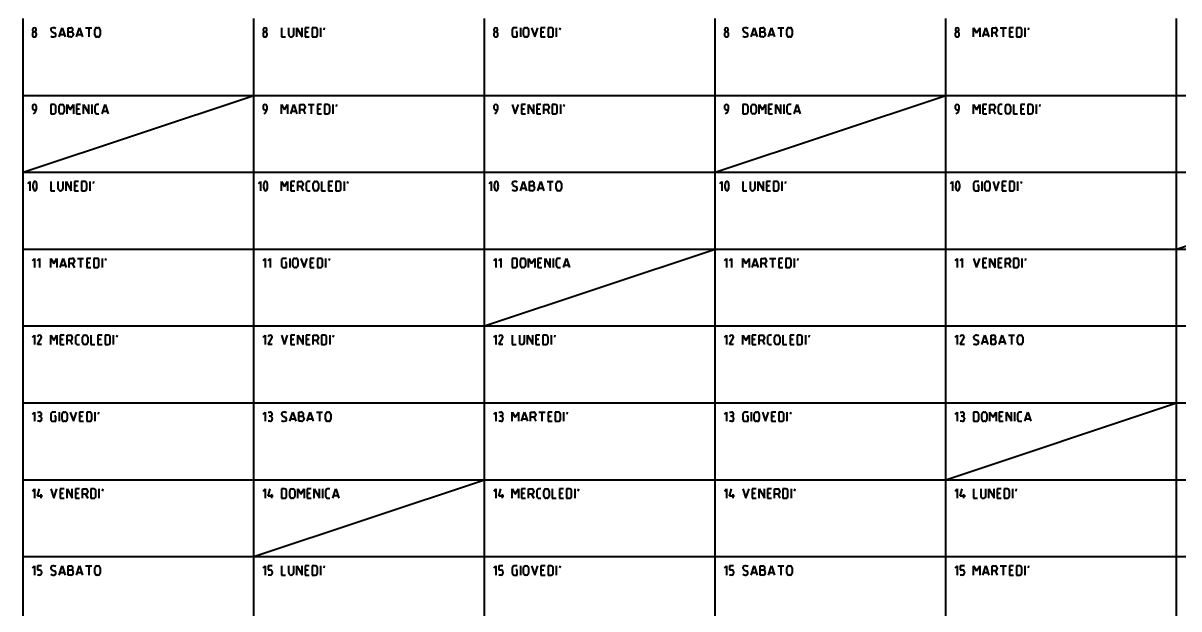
# Model space of a CAD drawing. Header units: millimetres. Extents: x 0 to 750, y -760 to 40.
# Drawn here: x 0 to 375.7, y -352 to -161.5 of the extents above; entities that cross this region are included whole.
import ezdxf

# ---------------------------------------------------------------- set-up
doc = ezdxf.new("R2010")
doc.units = ezdxf.units.MM
doc.layers.get('0').update_dxf_attribs({"lineweight": 40, "true_color": 0xffffff})

msp = doc.modelspace()

# ---------------------------------------------------------------- linework, layer by layer
for p, q in [((0, -185), (0, -160)), ((75, -185), (75, -160)), ((150, -185), (150, -160)), ((225, -185), (225, -160)), ((300, -185), (300, -160)), ((375, -185), (375, -160)), ((3, -165), (3, -165.33)), ((3.08, -163.58), (3.08, -163.75)), ((4.25, -163.75), (4.25, -163.58)), ((4.33, -165.33), (4.33, -165)), ((9.36, -164.26), (10.3, -164.74)), ((11.67, -166), (12.67, -163)), ((11.94, -165.17), (13.39, -165.17)), ((12.67, -163), (13.67, -166)), ((14.67, -166), (14.67, -163)), ((14.67, -163), (15.5, -163)), ((14.67, -164.33), (15.53, -164.33)), ((16.33, -165.13), (16.33, -165.2)), ((17.33, -166), (18.33, -163)), ((17.61, -165.17), (19.06, -165.17)), ((18.33, -163), (19.33, -166)), ((20.33, -163), (22.33, -163)), ((21.33, -163), (21.33, -166)), ((23.33, -165.33), (23.33, -163.67)), ((24, -163), (24.33, -163)), ((25, -163.67), (25, -165.33)), ((78, -165), (78, -165.33)), ((78.08, -163.58), (78.08, -163.75)), ((79.25, -163.75), (79.25, -163.58)), ((79.33, -165.33), (79.33, -165)), ((84, -163), (84, -166)), ((86.33, -163), (86.33, -165.17)), ((88, -165.17), (88, -163)), ((89, -166), (89, -163)), ((89, -163), (90.67, -166)), ((90.67, -166), (90.67, -163)), ((93, -163), (91.67, -163)), ((91.67, -163), (91.67, -166)), ((91.67, -164.33), (92.67, -164.33)), ((95, -163), (94, -163)), ((94, -163), (94, -166)), ((95.67, -165.33), (95.67, -163.67)), ((96.67, -163), (96.67, -166)), ((97.83, -163.67), (98, -163)), ((153, -165), (153, -165.33)), ((153.08, -163.58), (153.08, -163.75)), ((154.25, -163.75), (154.25, -163.58)), ((154.33, -165.33), (154.33, -165)), ((159, -163.67), (159, -165.33)), ((160.67, -163), (159.67, -163)), ((160.67, -164.33), (160.17, -164.33)), ((160.67, -166), (160.67, -164.33)), ((161.67, -163), (161.67, -166)), ((162.67, -165.33), (162.67, -163.67)), ((163.33, -163), (163.67, -163)), ((164.33, -163.67), (164.33, -165.33)), ((165.33, -163), (166.33, -166)), ((166.33, -166), (167.33, -163)), ((169.67, -163), (168.33, -163)), ((168.33, -163), (168.33, -166)), ((168.33, -164.33), (169.33, -164.33)), ((171.67, -163), (170.67, -163)), ((170.67, -163), (170.67, -166)), ((172.33, -165.33), (172.33, -163.67)), ((173.33, -163), (173.33, -166)), ((174.5, -163.67), (174.67, -163)), ((228, -165), (228, -165.33)), ((228.08, -163.58), (228.08, -163.75)), ((229.25, -163.75), (229.25, -163.58)), ((229.33, -165.33), (229.33, -165)), ((234.36, -164.26), (235.3, -164.74)), ((236.67, -166), (237.67, -163)), ((236.94, -165.17), (238.39, -165.17)), ((237.67, -163), (238.67, -166)), ((239.67, -166), (239.67, -163)), ((239.67, -163), (240.5, -163)), ((239.67, -164.33), (240.53, -164.33)), ((241.33, -165.13), (241.33, -165.2)), ((242.33, -166), (243.33, -163)), ((242.61, -165.17), (244.06, -165.17)), ((243.33, -163), (244.33, -166)), ((245.33, -163), (247.33, -163)), ((246.33, -163), (246.33, -166)), ((248.33, -165.33), (248.33, -163.67)), ((249, -163), (249.33, -163)), ((250, -163.67), (250, -165.33)), ((303, -165), (303, -165.33)), ((303.08, -163.58), (303.08, -163.75)), ((304.25, -163.75), (304.25, -163.58)), ((304.33, -165.33), (304.33, -165)), ((309, -166), (309, -163)), ((309, -163), (310, -164.67)), ((310, -164.67), (311, -163)), ((311, -163), (311, -166)), ((312, -166), (313, -163)), ((312.28, -165.17), (313.72, -165.17)), ((313, -163), (314, -166)), ((315, -166), (315, -163)), ((315, -163), (316, -163)), ((316, -164.67), (315, -164.67)), ((316, -164.67), (316.67, -166)), ((316.67, -163.67), (316.67, -164)), ((317.67, -163), (319.67, -163)), ((318.67, -163), (318.67, -166)), ((322, -163), (320.67, -163)), ((320.67, -163), (320.67, -166)), ((320.67, -164.33), (321.67, -164.33)), ((324, -163), (323, -163)), ((323, -163), (323, -166)), ((324.67, -165.33), (324.67, -163.67)), ((325.67, -163), (325.67, -166)), ((326.83, -163.67), (327, -163)), ((15.53, -166), (14.67, -166)), ((24.33, -166), (24, -166)), ((84, -166), (85.33, -166)), ((91.67, -166), (93, -166)), ((94, -166), (95, -166)), ((159.67, -166), (160.67, -166)), ((163.67, -166), (163.33, -166)), ((168.33, -166), (169.67, -166)), ((170.67, -166), (171.67, -166)), ((240.53, -166), (239.67, -166)), ((249.33, -166), (249, -166)), ((320.67, -166), (322, -166)), ((323, -166), (324, -166)), ((0, -185), (75, -185)), ((0, -210), (0, -185)), ((0, -210), (75, -185)), ((75, -185), (150, -185)), ((75, -210), (75, -185)), ((150, -185), (225, -185)), ((150, -210), (150, -185)), ((225, -185), (300, -185)), ((225, -210), (225, -185)), ((225, -210), (300, -185)), ((300, -185), (375, -185)), ((300, -210), (300, -185)), ((375, -185), (450, -185)), ((375, -210), (375, -185)), ((3, -188.67), (3, -189)), ((3.67, -189.67), (4.29, -189.67)), ((4.33, -189.27), (4.33, -188.67)), ((10, -188), (9, -188)), ((9, -188), (9, -191)), ((9, -191), (10, -191)), ((10.67, -190.33), (10.67, -188.67)), ((11.67, -190.33), (11.67, -188.67)), ((12.33, -188), (12.67, -188)), ((12.67, -191), (12.33, -191)), ((13.33, -188.67), (13.33, -190.33)), ((14.33, -191), (14.33, -188)), ((14.33, -188), (15.33, -189.67)), ((15.33, -189.67), (16.33, -188)), ((16.33, -188), (16.33, -191)), ((18.67, -188), (17.33, -188)), ((17.33, -188), (17.33, -191)), ((17.33, -189.33), (18.33, -189.33)), ((17.33, -191), (18.67, -191)), ((19.67, -191), (19.67, -188)), ((19.67, -188), (21.33, -191)), ((21.33, -191), (21.33, -188)), ((22.33, -188), (22.33, -191)), ((23.33, -188.67), (23.33, -190.33)), ((24.67, -188), (24, -188)), ((24, -191), (24.67, -191)), ((25.67, -191), (26.67, -188)), ((25.94, -190.17), (27.39, -190.17)), ((26.67, -188), (27.67, -191)), ((78, -188.67), (78, -189)), ((78.67, -189.67), (79.29, -189.67)), ((79.33, -189.27), (79.33, -188.67)), ((84, -191), (84, -188)), ((84, -188), (85, -189.67)), ((85, -189.67), (86, -188)), ((86, -188), (86, -191)), ((87, -191), (88, -188)), ((87.28, -190.17), (88.72, -190.17)), ((88, -188), (89, -191)), ((90, -191), (90, -188)), ((90, -188), (91, -188)), ((91, -189.67), (90, -189.67)), ((91, -189.67), (91.67, -191)), ((91.67, -188.67), (91.67, -189)), ((92.67, -188), (94.67, -188)), ((93.67, -188), (93.67, -191)), ((97, -188), (95.67, -188)), ((95.67, -188), (95.67, -191)), ((95.67, -189.33), (96.67, -189.33)), ((95.67, -191), (97, -191)), ((99, -188), (98, -188)), ((98, -188), (98, -191)), ((98, -191), (99, -191)), ((99.67, -190.33), (99.67, -188.67)), ((100.67, -188), (100.67, -191)), ((101.83, -188.67), (102, -188)), ((153, -188.67), (153, -189)), ((153.67, -189.67), (154.29, -189.67)), ((154.33, -189.27), (154.33, -188.67)), ((159, -188), (160, -191)), ((160, -191), (161, -188)), ((163.33, -188), (162, -188)), ((162, -188), (162, -191)), ((162, -189.33), (163, -189.33)), ((162, -191), (163.33, -191)), ((164.33, -191), (164.33, -188)), ((164.33, -188), (166, -191)), ((166, -191), (166, -188)), ((168.33, -188), (167, -188)), ((167, -188), (167, -191)), ((167, -189.33), (168, -189.33)), ((167, -191), (168.33, -191)), ((169.33, -191), (169.33, -188)), ((169.33, -188), (170.33, -188)), ((170.33, -189.67), (169.33, -189.67)), ((170.33, -189.67), (171, -191)), ((171, -188.67), (171, -189)), ((173, -188), (172, -188)), ((172, -188), (172, -191)), ((172, -191), (173, -191)), ((173.67, -190.33), (173.67, -188.67)), ((174.67, -188), (174.67, -191)), ((175.83, -188.67), (176, -188)), ((228, -188.67), (228, -189)), ((228.67, -189.67), (229.29, -189.67)), ((229.33, -189.27), (229.33, -188.67)), ((235, -188), (234, -188)), ((234, -188), (234, -191)), ((234, -191), (235, -191)), ((235.67, -190.33), (235.67, -188.67)), ((236.67, -190.33), (236.67, -188.67)), ((237.33, -188), (237.67, -188)), ((237.67, -191), (237.33, -191)), ((238.33, -188.67), (238.33, -190.33)), ((239.33, -191), (239.33, -188)), ((239.33, -188), (240.33, -189.67)), ((240.33, -189.67), (241.33, -188)), ((241.33, -188), (241.33, -191)), ((243.67, -188), (242.33, -188)), ((242.33, -188), (242.33, -191)), ((242.33, -189.33), (243.33, -189.33)), ((242.33, -191), (243.67, -191)), ((244.67, -191), (244.67, -188)), ((244.67, -188), (246.33, -191)), ((246.33, -191), (246.33, -188)), ((247.33, -188), (247.33, -191)), ((248.33, -188.67), (248.33, -190.33)), ((249.67, -188), (249, -188)), ((249, -191), (249.67, -191)), ((250.67, -191), (251.67, -188)), ((250.94, -190.17), (252.39, -190.17)), ((251.67, -188), (252.67, -191)), ((303, -188.67), (303, -189)), ((303.67, -189.67), (304.29, -189.67)), ((304.33, -189.27), (304.33, -188.67)), ((309, -191), (309, -188)), ((309, -188), (310, -189.67)), ((310, -189.67), (311, -188)), ((311, -188), (311, -191)), ((313.33, -188), (312, -188)), ((312, -188), (312, -191)), ((312, -189.33), (313, -189.33)), ((312, -191), (313.33, -191)), ((314.33, -191), (314.33, -188)), ((314.33, -188), (315.33, -188)), ((315.33, -189.67), (314.33, -189.67)), ((315.33, -189.67), (316, -191)), ((316, -188.67), (316, -189)), ((317, -188.67), (317, -190.33)), ((318.33, -188), (317.67, -188)), ((317.67, -191), (318.33, -191)), ((319.33, -190.33), (319.33, -188.67)), ((320, -188), (320.33, -188)), ((320.33, -191), (320, -191)), ((321, -188.67), (321, -190.33)), ((322, -188), (322, -191)), ((322, -191), (323.33, -191)), ((325.67, -188), (324.33, -188)), ((324.33, -188), (324.33, -191)), ((324.33, -189.33), (325.33, -189.33)), ((324.33, -191), (325.67, -191)), ((327.67, -188), (326.67, -188)), ((326.67, -188), (326.67, -191)), ((326.67, -191), (327.67, -191)), ((328.33, -190.33), (328.33, -188.67)), ((329.33, -188), (329.33, -191)), ((330.5, -188.67), (330.67, -188)), ((0, -210), (75, -210)), ((0, -235), (0, -210)), ((75, -210), (150, -210)), ((75, -235), (75, -210)), ((150, -210), (225, -210)), ((150, -235), (150, -210)), ((225, -210), (300, -210)), ((225, -235), (225, -210)), ((300, -210), (375, -210)), ((300, -235), (300, -210)), ((375, -210), (450, -210)), ((375, -235), (375, -210)), ((375, -235), (450, -210)), ((1.5, -213.67), (2.17, -213)), ((2.17, -213), (2.17, -216)), ((9, -213), (9, -216)), ((11.33, -213), (11.33, -215.17)), ((13, -215.17), (13, -213)), ((14, -216), (14, -213)), ((14, -213), (15.67, -216)), ((15.67, -216), (15.67, -213)), ((18, -213), (16.67, -213)), ((16.67, -213), (16.67, -216)), ((20, -213), (19, -213)), ((19, -213), (19, -216)), ((20.67, -215.33), (20.67, -213.67)), ((21.67, -213), (21.67, -216)), ((22.83, -213.67), (23, -213)), ((76.5, -213.67), (77.17, -213)), ((77.17, -213), (77.17, -216)), ((84, -216), (84, -213)), ((84, -213), (85, -214.67)), ((85, -214.67), (86, -213)), ((86, -213), (86, -216)), ((88.33, -213), (87, -213)), ((87, -213), (87, -216)), ((89.33, -216), (89.33, -213)), ((89.33, -213), (90.33, -213)), ((91, -213.67), (91, -214)), ((92, -213.67), (92, -215.33)), ((93.33, -213), (92.67, -213)), ((94.33, -215.33), (94.33, -213.67)), ((95, -213), (95.33, -213)), ((96, -213.67), (96, -215.33)), ((97, -213), (97, -216)), ((100.67, -213), (99.33, -213)), ((99.33, -213), (99.33, -216)), ((102.67, -213), (101.67, -213)), ((101.67, -213), (101.67, -216)), ((103.33, -215.33), (103.33, -213.67)), ((104.33, -213), (104.33, -216)), ((105.5, -213.67), (105.67, -213)), ((151.5, -213.67), (152.17, -213)), ((152.17, -213), (152.17, -216)), ((161.67, -216), (162.67, -213)), ((162.67, -213), (163.67, -216)), ((164.67, -216), (164.67, -213)), ((164.67, -213), (165.5, -213)), ((167.33, -216), (168.33, -213)), ((168.33, -213), (169.33, -216)), ((170.33, -213), (172.33, -213)), ((171.33, -213), (171.33, -216)), ((173.33, -215.33), (173.33, -213.67)), ((174, -213), (174.33, -213)), ((175, -213.67), (175, -215.33)), ((226.5, -213.67), (227.17, -213)), ((227.17, -213), (227.17, -216)), ((234, -213), (234, -216)), ((236.33, -213), (236.33, -215.17)), ((238, -215.17), (238, -213)), ((239, -216), (239, -213)), ((239, -213), (240.67, -216)), ((240.67, -216), (240.67, -213)), ((243, -213), (241.67, -213)), ((241.67, -213), (241.67, -216)), ((245, -213), (244, -213)), ((244, -213), (244, -216)), ((245.67, -215.33), (245.67, -213.67)), ((246.67, -213), (246.67, -216)), ((247.83, -213.67), (248, -213)), ((301.5, -213.67), (302.17, -213)), ((302.17, -213), (302.17, -216)), ((309, -213.67), (309, -215.33)), ((310.67, -213), (309.67, -213)), ((311.67, -213), (311.67, -216)), ((312.67, -215.33), (312.67, -213.67)), ((313.33, -213), (313.67, -213)), ((314.33, -213.67), (314.33, -215.33)), ((315.33, -213), (316.33, -216)), ((316.33, -216), (317.33, -213)), ((319.67, -213), (318.33, -213)), ((318.33, -213), (318.33, -216)), ((321.67, -213), (320.67, -213)), ((320.67, -213), (320.67, -216)), ((322.33, -215.33), (322.33, -213.67)), ((323.33, -213), (323.33, -216)), ((324.5, -213.67), (324.67, -213)), ((9, -216), (10.33, -216)), ((16.67, -214.33), (17.67, -214.33)), ((16.67, -216), (18, -216)), ((19, -216), (20, -216)), ((87, -214.33), (88, -214.33)), ((87, -216), (88.33, -216)), ((90.33, -214.67), (89.33, -214.67)), ((90.33, -214.67), (91, -216)), ((92.67, -216), (93.33, -216)), ((95.33, -216), (95, -216)), ((97, -216), (98.33, -216)), ((99.33, -214.33), (100.33, -214.33)), ((99.33, -216), (100.67, -216)), ((101.67, -216), (102.67, -216)), ((159.36, -214.26), (160.3, -214.74)), ((161.94, -215.17), (163.39, -215.17)), ((164.67, -214.33), (165.53, -214.33)), ((165.53, -216), (164.67, -216)), ((166.33, -215.13), (166.33, -215.2)), ((167.61, -215.17), (169.06, -215.17)), ((174.33, -216), (174, -216)), ((234, -216), (235.33, -216)), ((241.67, -214.33), (242.67, -214.33)), ((241.67, -216), (243, -216)), ((244, -216), (245, -216)), ((309.67, -216), (310.67, -216)), ((310.67, -214.33), (310.17, -214.33)), ((310.67, -216), (310.67, -214.33)), ((313.67, -216), (313.33, -216)), ((318.33, -214.33), (319.33, -214.33)), ((318.33, -216), (319.67, -216)), ((320.67, -216), (321.67, -216)), ((0, -235), (75, -235)), ((0, -260), (0, -235)), ((75, -235), (150, -235)), ((75, -260), (75, -235)), ((150, -235), (225, -235)), ((150, -260), (150, -235)), ((150, -260), (225, -235)), ((225, -235), (300, -235)), ((225, -260), (225, -235)), ((300, -235), (375, -235)), ((300, -260), (300, -235)), ((375, -235), (450, -235)), ((375, -260), (375, -235)), ((3, -238.67), (3.67, -238)), ((3.67, -238), (3.67, -241)), ((4.67, -238.67), (5.33, -238)), ((5.33, -238), (5.33, -241)), ((9, -241), (9, -238)), ((9, -238), (10, -239.67)), ((10, -239.67), (11, -238)), ((11, -238), (11, -241)), ((12, -241), (13, -238)), ((12.28, -240.17), (13.72, -240.17)), ((13, -238), (14, -241)), ((15, -241), (15, -238)), ((15, -238), (16, -238)), ((16, -239.67), (15, -239.67)), ((16, -239.67), (16.67, -241)), ((16.67, -238.67), (16.67, -239)), ((17.67, -238), (19.67, -238)), ((18.67, -238), (18.67, -241)), ((22, -238), (20.67, -238)), ((20.67, -238), (20.67, -241)), ((20.67, -239.33), (21.67, -239.33)), ((24, -238), (23, -238)), ((23, -238), (23, -241)), ((24.67, -240.33), (24.67, -238.67)), ((25.67, -238), (25.67, -241)), ((26.83, -238.67), (27, -238)), ((78, -238.67), (78.67, -238)), ((78.67, -238), (78.67, -241)), ((79.67, -238.67), (80.33, -238)), ((80.33, -238), (80.33, -241)), ((84, -238.67), (84, -240.33)), ((85.67, -238), (84.67, -238)), ((85.67, -239.33), (85.17, -239.33)), ((85.67, -241), (85.67, -239.33)), ((86.67, -238), (86.67, -241)), ((87.67, -240.33), (87.67, -238.67)), ((88.33, -238), (88.67, -238)), ((89.33, -238.67), (89.33, -240.33)), ((90.33, -238), (91.33, -241)), ((91.33, -241), (92.33, -238)), ((94.67, -238), (93.33, -238)), ((93.33, -238), (93.33, -241)), ((93.33, -239.33), (94.33, -239.33)), ((96.67, -238), (95.67, -238)), ((95.67, -238), (95.67, -241)), ((97.33, -240.33), (97.33, -238.67)), ((98.33, -238), (98.33, -241)), ((99.5, -238.67), (99.67, -238)), ((153, -238.67), (153.67, -238)), ((153.67, -238), (153.67, -241)), ((154.67, -238.67), (155.33, -238)), ((155.33, -238), (155.33, -241)), ((160, -238), (159, -238)), ((159, -238), (159, -241)), ((160.67, -240.33), (160.67, -238.67)), ((161.67, -240.33), (161.67, -238.67)), ((162.33, -238), (162.67, -238)), ((163.33, -238.67), (163.33, -240.33)), ((164.33, -241), (164.33, -238)), ((164.33, -238), (165.33, -239.67)), ((165.33, -239.67), (166.33, -238)), ((166.33, -238), (166.33, -241)), ((168.67, -238), (167.33, -238)), ((167.33, -238), (167.33, -241)), ((167.33, -239.33), (168.33, -239.33)), ((169.67, -241), (169.67, -238)), ((169.67, -238), (171.33, -241)), ((171.33, -241), (171.33, -238)), ((172.33, -238), (172.33, -241)), ((173.33, -238.67), (173.33, -240.33)), ((174.67, -238), (174, -238)), ((175.67, -241), (176.67, -238)), ((175.94, -240.17), (177.39, -240.17)), ((176.67, -238), (177.67, -241)), ((228, -238.67), (228.67, -238)), ((228.67, -238), (228.67, -241)), ((229.67, -238.67), (230.33, -238)), ((230.33, -238), (230.33, -241)), ((234, -241), (234, -238)), ((234, -238), (235, -239.67)), ((235, -239.67), (236, -238)), ((236, -238), (236, -241)), ((237, -241), (238, -238)), ((237.28, -240.17), (238.72, -240.17)), ((238, -238), (239, -241)), ((240, -241), (240, -238)), ((240, -238), (241, -238)), ((241, -239.67), (240, -239.67)), ((241, -239.67), (241.67, -241)), ((241.67, -238.67), (241.67, -239)), ((242.67, -238), (244.67, -238)), ((243.67, -238), (243.67, -241)), ((247, -238), (245.67, -238)), ((245.67, -238), (245.67, -241)), ((245.67, -239.33), (246.67, -239.33)), ((249, -238), (248, -238)), ((248, -238), (248, -241)), ((249.67, -240.33), (249.67, -238.67)), ((250.67, -238), (250.67, -241)), ((251.83, -238.67), (252, -238)), ((303, -238.67), (303.67, -238)), ((303.67, -238), (303.67, -241)), ((304.67, -238.67), (305.33, -238)), ((305.33, -238), (305.33, -241)), ((309, -238), (310, -241)), ((310, -241), (311, -238)), ((313.33, -238), (312, -238)), ((312, -238), (312, -241)), ((312, -239.33), (313, -239.33)), ((314.33, -241), (314.33, -238)), ((314.33, -238), (316, -241)), ((316, -241), (316, -238)), ((318.33, -238), (317, -238)), ((317, -238), (317, -241)), ((317, -239.33), (318, -239.33)), ((319.33, -241), (319.33, -238)), ((319.33, -238), (320.33, -238)), ((320.33, -239.67), (319.33, -239.67)), ((320.33, -239.67), (321, -241)), ((321, -238.67), (321, -239)), ((323, -238), (322, -238)), ((322, -238), (322, -241)), ((323.67, -240.33), (323.67, -238.67)), ((324.67, -238), (324.67, -241)), ((325.83, -238.67), (326, -238)), ((20.67, -241), (22, -241)), ((23, -241), (24, -241)), ((84.67, -241), (85.67, -241)), ((88.67, -241), (88.33, -241)), ((93.33, -241), (94.67, -241)), ((95.67, -241), (96.67, -241)), ((159, -241), (160, -241)), ((162.67, -241), (162.33, -241)), ((167.33, -241), (168.67, -241)), ((174, -241), (174.67, -241)), ((245.67, -241), (247, -241)), ((248, -241), (249, -241)), ((312, -241), (313.33, -241)), ((317, -241), (318.33, -241)), ((322, -241), (323, -241)), ((0, -260), (75, -260)), ((0, -285), (0, -260)), ((3, -263.67), (3.67, -263)), ((3.67, -263), (3.67, -266)), ((9, -266), (9, -263)), ((9, -263), (10, -264.67)), ((10, -264.67), (11, -263)), ((11, -263), (11, -266)), ((13.33, -263), (12, -263)), ((12, -263), (12, -266)), ((14.33, -266), (14.33, -263)), ((14.33, -263), (15.33, -263)), ((18.33, -263), (17.67, -263)), ((20, -263), (20.33, -263)), ((22, -263), (22, -266)), ((25.67, -263), (24.33, -263)), ((24.33, -263), (24.33, -266)), ((27.67, -263), (26.67, -263)), ((26.67, -263), (26.67, -266)), ((29.33, -263), (29.33, -266)), ((30.5, -263.67), (30.67, -263)), ((75, -260), (150, -260)), ((75, -285), (75, -260)), ((78, -263.67), (78.67, -263)), ((78.67, -263), (78.67, -266)), ((84, -263), (85, -266)), ((85, -266), (86, -263)), ((88.33, -263), (87, -263)), ((87, -263), (87, -266)), ((89.33, -266), (89.33, -263)), ((89.33, -263), (91, -266)), ((91, -266), (91, -263)), ((93.33, -263), (92, -263)), ((92, -263), (92, -266)), ((94.33, -266), (94.33, -263)), ((94.33, -263), (95.33, -263)), ((98, -263), (97, -263)), ((97, -263), (97, -266)), ((99.67, -263), (99.67, -266)), ((100.83, -263.67), (101, -263)), ((150, -260), (225, -260)), ((150, -285), (150, -260)), ((153, -263.67), (153.67, -263)), ((153.67, -263), (153.67, -266)), ((159, -263), (159, -266)), ((161.33, -263), (161.33, -265.17)), ((163, -265.17), (163, -263)), ((164, -266), (164, -263)), ((164, -263), (165.67, -266)), ((165.67, -266), (165.67, -263)), ((168, -263), (166.67, -263)), ((166.67, -263), (166.67, -266)), ((170, -263), (169, -263)), ((169, -263), (169, -266)), ((171.67, -263), (171.67, -266)), ((172.83, -263.67), (173, -263)), ((225, -260), (300, -260)), ((225, -285), (225, -260)), ((228, -263.67), (228.67, -263)), ((228.67, -263), (228.67, -266)), ((234, -266), (234, -263)), ((234, -263), (235, -264.67)), ((235, -264.67), (236, -263)), ((236, -263), (236, -266)), ((238.33, -263), (237, -263)), ((237, -263), (237, -266)), ((239.33, -266), (239.33, -263)), ((239.33, -263), (240.33, -263)), ((243.33, -263), (242.67, -263)), ((245, -263), (245.33, -263)), ((247, -263), (247, -266)), ((250.67, -263), (249.33, -263)), ((249.33, -263), (249.33, -266)), ((252.67, -263), (251.67, -263)), ((251.67, -263), (251.67, -266)), ((254.33, -263), (254.33, -266)), ((255.5, -263.67), (255.67, -263)), ((300, -260), (375, -260)), ((300, -285), (300, -260)), ((303, -263.67), (303.67, -263)), ((303.67, -263), (303.67, -266)), ((311.67, -266), (312.67, -263)), ((312.67, -263), (313.67, -266)), ((314.67, -266), (314.67, -263)), ((314.67, -263), (315.5, -263)), ((317.33, -266), (318.33, -263)), ((318.33, -263), (319.33, -266)), ((320.33, -263), (322.33, -263)), ((321.33, -263), (321.33, -266)), ((324, -263), (324.33, -263)), ((375, -260), (450, -260)), ((375, -285), (375, -260)), ((4.67, -266), (5.95, -263.78)), ((6, -266), (4.67, -266)), ((12, -264.33), (13, -264.33)), ((12, -266), (13.33, -266)), ((15.33, -264.67), (14.33, -264.67)), ((15.33, -264.67), (16, -266)), ((16, -263.67), (16, -264)), ((17, -263.67), (17, -265.33)), ((17.67, -266), (18.33, -266)), ((19.33, -265.33), (19.33, -263.67)), ((20.33, -266), (20, -266)), ((21, -263.67), (21, -265.33)), ((22, -266), (23.33, -266)), ((24.33, -264.33), (25.33, -264.33)), ((24.33, -266), (25.67, -266)), ((26.67, -266), (27.67, -266)), ((28.33, -265.33), (28.33, -263.67)), ((79.67, -266), (80.95, -263.78)), ((81, -266), (79.67, -266)), ((87, -264.33), (88, -264.33)), ((87, -266), (88.33, -266)), ((92, -264.33), (93, -264.33)), ((92, -266), (93.33, -266)), ((95.33, -264.67), (94.33, -264.67)), ((95.33, -264.67), (96, -266)), ((96, -263.67), (96, -264)), ((97, -266), (98, -266)), ((98.67, -265.33), (98.67, -263.67)), ((154.67, -266), (155.95, -263.78)), ((156, -266), (154.67, -266)), ((159, -266), (160.33, -266)), ((166.67, -264.33), (167.67, -264.33)), ((166.67, -266), (168, -266)), ((169, -266), (170, -266)), ((170.67, -265.33), (170.67, -263.67)), ((229.67, -266), (230.95, -263.78)), ((231, -266), (229.67, -266)), ((237, -264.33), (238, -264.33)), ((237, -266), (238.33, -266)), ((240.33, -264.67), (239.33, -264.67)), ((240.33, -264.67), (241, -266)), ((241, -263.67), (241, -264)), ((242, -263.67), (242, -265.33)), ((242.67, -266), (243.33, -266)), ((244.33, -265.33), (244.33, -263.67)), ((245.33, -266), (245, -266)), ((246, -263.67), (246, -265.33)), ((247, -266), (248.33, -266)), ((249.33, -264.33), (250.33, -264.33)), ((249.33, -266), (250.67, -266)), ((251.67, -266), (252.67, -266)), ((253.33, -265.33), (253.33, -263.67)), ((304.67, -266), (305.95, -263.78)), ((306, -266), (304.67, -266)), ((309.36, -264.26), (310.3, -264.74)), ((311.94, -265.17), (313.39, -265.17)), ((314.67, -264.33), (315.53, -264.33)), ((315.53, -266), (314.67, -266)), ((316.33, -265.13), (316.33, -265.2)), ((317.61, -265.17), (319.06, -265.17)), ((323.33, -265.33), (323.33, -263.67)), ((324.33, -266), (324, -266)), ((325, -263.67), (325, -265.33)), ((0, -285), (75, -285)), ((0, -310), (0, -285)), ((75, -285), (150, -285)), ((75, -310), (75, -285)), ((150, -285), (225, -285)), ((150, -310), (150, -285)), ((225, -285), (300, -285)), ((225, -310), (225, -285)), ((300, -285), (375, -285)), ((300, -310), (300, -285)), ((300, -310), (375, -285)), ((375, -285), (450, -285)), ((375, -310), (375, -285)), ((3, -288.67), (3.67, -288)), ((3.67, -288), (3.67, -291)), ((4.67, -288), (5.33, -288)), ((9, -288.67), (9, -290.33)), ((10.67, -288), (9.67, -288)), ((11.67, -288), (11.67, -291)), ((12.67, -290.33), (12.67, -288.67)), ((13.33, -288), (13.67, -288)), ((14.33, -288.67), (14.33, -290.33)), ((15.33, -288), (16.33, -291)), ((16.33, -291), (17.33, -288)), ((19.67, -288), (18.33, -288)), ((18.33, -288), (18.33, -291)), ((21.67, -288), (20.67, -288)), ((20.67, -288), (20.67, -291)), ((22.33, -290.33), (22.33, -288.67)), ((23.33, -288), (23.33, -291)), ((24.5, -288.67), (24.67, -288)), ((78, -288.67), (78.67, -288)), ((78.67, -288), (78.67, -291)), ((79.67, -288), (80.33, -288)), ((84.36, -289.26), (85.3, -289.74)), ((86.67, -291), (87.67, -288)), ((87.67, -288), (88.67, -291)), ((89.67, -291), (89.67, -288)), ((89.67, -288), (90.5, -288)), ((92.33, -291), (93.33, -288)), ((93.33, -288), (94.33, -291)), ((95.33, -288), (97.33, -288)), ((96.33, -288), (96.33, -291)), ((98.33, -290.33), (98.33, -288.67)), ((99, -288), (99.33, -288)), ((100, -288.67), (100, -290.33)), ((153, -288.67), (153.67, -288)), ((153.67, -288), (153.67, -291)), ((154.67, -288), (155.33, -288)), ((159, -291), (159, -288)), ((159, -288), (160, -289.67)), ((160, -289.67), (161, -288)), ((161, -288), (161, -291)), ((162, -291), (163, -288)), ((163, -288), (164, -291)), ((165, -291), (165, -288)), ((165, -288), (166, -288)), ((166.67, -288.67), (166.67, -289)), ((167.67, -288), (169.67, -288)), ((168.67, -288), (168.67, -291)), ((172, -288), (170.67, -288)), ((170.67, -288), (170.67, -291)), ((174, -288), (173, -288)), ((173, -288), (173, -291)), ((174.67, -290.33), (174.67, -288.67)), ((175.67, -288), (175.67, -291)), ((176.83, -288.67), (177, -288)), ((228, -288.67), (228.67, -288)), ((228.67, -288), (228.67, -291)), ((229.67, -288), (230.33, -288)), ((234, -288.67), (234, -290.33)), ((235.67, -288), (234.67, -288)), ((236.67, -288), (236.67, -291)), ((237.67, -290.33), (237.67, -288.67)), ((238.33, -288), (238.67, -288)), ((239.33, -288.67), (239.33, -290.33)), ((240.33, -288), (241.33, -291)), ((241.33, -291), (242.33, -288)), ((244.67, -288), (243.33, -288)), ((243.33, -288), (243.33, -291)), ((246.67, -288), (245.67, -288)), ((245.67, -288), (245.67, -291)), ((247.33, -290.33), (247.33, -288.67)), ((248.33, -288), (248.33, -291)), ((249.5, -288.67), (249.67, -288)), ((303, -288.67), (303.67, -288)), ((303.67, -288), (303.67, -291)), ((304.67, -288), (305.33, -288)), ((310, -288), (309, -288)), ((309, -288), (309, -291)), ((310.67, -290.33), (310.67, -288.67)), ((311.67, -290.33), (311.67, -288.67)), ((312.33, -288), (312.67, -288)), ((313.33, -288.67), (313.33, -290.33)), ((314.33, -291), (314.33, -288)), ((314.33, -288), (315.33, -289.67)), ((315.33, -289.67), (316.33, -288)), ((316.33, -288), (316.33, -291)), ((318.67, -288), (317.33, -288)), ((317.33, -288), (317.33, -291)), ((319.67, -291), (319.67, -288)), ((319.67, -288), (321.33, -291)), ((321.33, -291), (321.33, -288)), ((322.33, -288), (322.33, -291)), ((323.33, -288.67), (323.33, -290.33)), ((324.67, -288), (324, -288)), ((325.67, -291), (326.67, -288)), ((326.67, -288), (327.67, -291)), ((5.33, -291), (4.67, -291)), ((5.33, -289.33), (5, -289.33)), ((6, -290), (6, -290.33)), ((9.67, -291), (10.67, -291)), ((10.67, -289.33), (10.17, -289.33)), ((10.67, -291), (10.67, -289.33)), ((13.67, -291), (13.33, -291)), ((18.33, -289.33), (19.33, -289.33)), ((18.33, -291), (19.67, -291)), ((20.67, -291), (21.67, -291)), ((80.33, -291), (79.67, -291)), ((80.33, -289.33), (80, -289.33)), ((81, -290), (81, -290.33)), ((86.94, -290.17), (88.39, -290.17)), ((89.67, -289.33), (90.53, -289.33)), ((90.53, -291), (89.67, -291)), ((91.33, -290.13), (91.33, -290.2)), ((92.61, -290.17), (94.06, -290.17)), ((99.33, -291), (99, -291)), ((155.33, -291), (154.67, -291)), ((155.33, -289.33), (155, -289.33)), ((156, -290), (156, -290.33)), ((162.28, -290.17), (163.72, -290.17)), ((166, -289.67), (165, -289.67)), ((166, -289.67), (166.67, -291)), ((170.67, -289.33), (171.67, -289.33)), ((170.67, -291), (172, -291)), ((173, -291), (174, -291)), ((230.33, -291), (229.67, -291)), ((230.33, -289.33), (230, -289.33)), ((231, -290), (231, -290.33)), ((234.67, -291), (235.67, -291)), ((235.67, -289.33), (235.17, -289.33)), ((235.67, -291), (235.67, -289.33)), ((238.67, -291), (238.33, -291)), ((243.33, -289.33), (244.33, -289.33)), ((243.33, -291), (244.67, -291)), ((245.67, -291), (246.67, -291)), ((305.33, -291), (304.67, -291)), ((305.33, -289.33), (305, -289.33)), ((306, -290), (306, -290.33)), ((309, -291), (310, -291)), ((312.67, -291), (312.33, -291)), ((317.33, -289.33), (318.33, -289.33)), ((317.33, -291), (318.67, -291)), ((324, -291), (324.67, -291)), ((325.94, -290.17), (327.39, -290.17)), ((0, -310), (75, -310)), ((0, -335), (0, -310)), ((75, -310), (150, -310)), ((75, -335), (75, -310)), ((75, -335), (150, -310)), ((150, -310), (225, -310)), ((150, -335), (150, -310)), ((225, -310), (300, -310)), ((225, -335), (225, -310)), ((300, -310), (375, -310)), ((300, -335), (300, -310)), ((375, -310), (450, -310)), ((375, -335), (375, -310)), ((3, -313.67), (3.67, -313)), ((3.67, -313), (3.67, -316)), ((4.67, -315.33), (5.33, -313)), ((6.33, -315.33), (4.67, -315.33)), ((5.83, -316), (5.83, -314.67)), ((9, -313), (10, -316)), ((10, -316), (11, -313)), ((13.33, -313), (12, -313)), ((12, -313), (12, -316)), ((12, -314.33), (13, -314.33)), ((14.33, -316), (14.33, -313)), ((14.33, -313), (16, -316)), ((16, -316), (16, -313)), ((18.33, -313), (17, -313)), ((17, -313), (17, -316)), ((17, -314.33), (18, -314.33)), ((19.33, -316), (19.33, -313)), ((19.33, -313), (20.33, -313)), ((20.33, -314.67), (19.33, -314.67)), ((20.33, -314.67), (21, -316)), ((21, -313.67), (21, -314)), ((23, -313), (22, -313)), ((22, -313), (22, -316)), ((23.67, -315.33), (23.67, -313.67)), ((24.67, -313), (24.67, -316)), ((25.83, -313.67), (26, -313)), ((78, -313.67), (78.67, -313)), ((78.67, -313), (78.67, -316)), ((79.67, -315.33), (80.33, -313)), ((81.33, -315.33), (79.67, -315.33)), ((80.83, -316), (80.83, -314.67)), ((85, -313), (84, -313)), ((84, -313), (84, -316)), ((85.67, -315.33), (85.67, -313.67)), ((86.67, -315.33), (86.67, -313.67)), ((87.33, -313), (87.67, -313)), ((88.33, -313.67), (88.33, -315.33)), ((89.33, -316), (89.33, -313)), ((89.33, -313), (90.33, -314.67)), ((90.33, -314.67), (91.33, -313)), ((91.33, -313), (91.33, -316)), ((93.67, -313), (92.33, -313)), ((92.33, -313), (92.33, -316)), ((92.33, -314.33), (93.33, -314.33)), ((94.67, -316), (94.67, -313)), ((94.67, -313), (96.33, -316)), ((96.33, -316), (96.33, -313)), ((97.33, -313), (97.33, -316)), ((98.33, -313.67), (98.33, -315.33)), ((99.67, -313), (99, -313)), ((100.67, -316), (101.67, -313)), ((100.94, -315.17), (102.39, -315.17)), ((101.67, -313), (102.67, -316)), ((153, -313.67), (153.67, -313)), ((153.67, -313), (153.67, -316)), ((154.67, -315.33), (155.33, -313)), ((156.33, -315.33), (154.67, -315.33)), ((155.83, -316), (155.83, -314.67)), ((159, -316), (159, -313)), ((159, -313), (160, -314.67)), ((160, -314.67), (161, -313)), ((161, -313), (161, -316)), ((163.33, -313), (162, -313)), ((162, -313), (162, -316)), ((162, -314.33), (163, -314.33)), ((164.33, -316), (164.33, -313)), ((164.33, -313), (165.33, -313)), ((165.33, -314.67), (164.33, -314.67)), ((165.33, -314.67), (166, -316)), ((166, -313.67), (166, -314)), ((167, -313.67), (167, -315.33)), ((168.33, -313), (167.67, -313)), ((169.33, -315.33), (169.33, -313.67)), ((170, -313), (170.33, -313)), ((171, -313.67), (171, -315.33)), ((172, -313), (172, -316)), ((175.67, -313), (174.33, -313)), ((174.33, -313), (174.33, -316)), ((174.33, -314.33), (175.33, -314.33)), ((177.67, -313), (176.67, -313)), ((176.67, -313), (176.67, -316)), ((178.33, -315.33), (178.33, -313.67)), ((179.33, -313), (179.33, -316)), ((180.5, -313.67), (180.67, -313)), ((228, -313.67), (228.67, -313)), ((228.67, -313), (228.67, -316)), ((229.67, -315.33), (230.33, -313)), ((231.33, -315.33), (229.67, -315.33)), ((230.83, -316), (230.83, -314.67)), ((234, -313), (235, -316)), ((235, -316), (236, -313)), ((238.33, -313), (237, -313)), ((237, -313), (237, -316)), ((237, -314.33), (238, -314.33)), ((239.33, -316), (239.33, -313)), ((239.33, -313), (241, -316)), ((241, -316), (241, -313)), ((243.33, -313), (242, -313)), ((242, -313), (242, -316)), ((242, -314.33), (243, -314.33)), ((244.33, -316), (244.33, -313)), ((244.33, -313), (245.33, -313)), ((245.33, -314.67), (244.33, -314.67)), ((245.33, -314.67), (246, -316)), ((246, -313.67), (246, -314)), ((248, -313), (247, -313)), ((247, -313), (247, -316)), ((248.67, -315.33), (248.67, -313.67)), ((249.67, -313), (249.67, -316)), ((250.83, -313.67), (251, -313)), ((303, -313.67), (303.67, -313)), ((303.67, -313), (303.67, -316)), ((304.67, -315.33), (305.33, -313)), ((306.33, -315.33), (304.67, -315.33)), ((305.83, -316), (305.83, -314.67)), ((309, -313), (309, -316)), ((311.33, -313), (311.33, -315.17)), ((313, -315.17), (313, -313)), ((314, -316), (314, -313)), ((314, -313), (315.67, -316)), ((315.67, -316), (315.67, -313)), ((318, -313), (316.67, -313)), ((316.67, -313), (316.67, -316)), ((316.67, -314.33), (317.67, -314.33)), ((320, -313), (319, -313)), ((319, -313), (319, -316)), ((320.67, -315.33), (320.67, -313.67)), ((321.67, -313), (321.67, -316)), ((322.83, -313.67), (323, -313)), ((12, -316), (13.33, -316)), ((17, -316), (18.33, -316)), ((22, -316), (23, -316)), ((84, -316), (85, -316)), ((87.67, -316), (87.33, -316)), ((92.33, -316), (93.67, -316)), ((99, -316), (99.67, -316)), ((162, -316), (163.33, -316)), ((167.67, -316), (168.33, -316)), ((170.33, -316), (170, -316)), ((172, -316), (173.33, -316)), ((174.33, -316), (175.67, -316)), ((176.67, -316), (177.67, -316)), ((237, -316), (238.33, -316)), ((242, -316), (243.33, -316)), ((247, -316), (248, -316)), ((309, -316), (310.33, -316)), ((316.67, -316), (318, -316)), ((319, -316), (320, -316)), ((0, -335), (75, -335)), ((0, -360), (0, -335)), ((3, -338.67), (3.67, -338)), ((3.67, -338), (3.67, -341)), ((6, -338), (4.67, -338)), ((4.67, -338), (4.67, -339.33)), ((11.67, -341), (12.67, -338)), ((12.67, -338), (13.67, -341)), ((14.67, -341), (14.67, -338)), ((14.67, -338), (15.5, -338)), ((17.33, -341), (18.33, -338)), ((18.33, -338), (19.33, -341)), ((20.33, -338), (22.33, -338)), ((21.33, -338), (21.33, -341)), ((24, -338), (24.33, -338)), ((75, -335), (150, -335)), ((75, -360), (75, -335)), ((78, -338.67), (78.67, -338)), ((78.67, -338), (78.67, -341)), ((81, -338), (79.67, -338)), ((79.67, -338), (79.67, -339.33)), ((84, -338), (84, -341)), ((86.33, -338), (86.33, -340.17)), ((88, -340.17), (88, -338)), ((89, -341), (89, -338)), ((89, -338), (90.67, -341)), ((90.67, -341), (90.67, -338)), ((93, -338), (91.67, -338)), ((91.67, -338), (91.67, -341)), ((95, -338), (94, -338)), ((94, -338), (94, -341)), ((96.67, -338), (96.67, -341)), ((97.83, -338.67), (98, -338)), ((150, -335), (225, -335)), ((150, -360), (150, -335)), ((153, -338.67), (153.67, -338)), ((153.67, -338), (153.67, -341)), ((156, -338), (154.67, -338)), ((154.67, -338), (154.67, -339.33)), ((160.67, -338), (159.67, -338)), ((161.67, -338), (161.67, -341)), ((163.33, -338), (163.67, -338)), ((165.33, -338), (166.33, -341)), ((166.33, -341), (167.33, -338)), ((169.67, -338), (168.33, -338)), ((168.33, -338), (168.33, -341)), ((171.67, -338), (170.67, -338)), ((170.67, -338), (170.67, -341)), ((173.33, -338), (173.33, -341)), ((174.5, -338.67), (174.67, -338)), ((225, -335), (300, -335)), ((225, -360), (225, -335)), ((228, -338.67), (228.67, -338)), ((228.67, -338), (228.67, -341)), ((231, -338), (229.67, -338)), ((229.67, -338), (229.67, -339.33)), ((236.67, -341), (237.67, -338)), ((237.67, -338), (238.67, -341)), ((239.67, -341), (239.67, -338)), ((239.67, -338), (240.5, -338)), ((242.33, -341), (243.33, -338)), ((243.33, -338), (244.33, -341)), ((245.33, -338), (247.33, -338)), ((246.33, -338), (246.33, -341)), ((249, -338), (249.33, -338)), ((300, -335), (375, -335)), ((300, -360), (300, -335)), ((303, -338.67), (303.67, -338)), ((303.67, -338), (303.67, -341)), ((306, -338), (304.67, -338)), ((304.67, -338), (304.67, -339.33)), ((309, -341), (309, -338)), ((309, -338), (310, -339.67)), ((310, -339.67), (311, -338)), ((311, -338), (311, -341)), ((312, -341), (313, -338)), ((313, -338), (314, -341)), ((315, -341), (315, -338)), ((315, -338), (316, -338)), ((317.67, -338), (319.67, -338)), ((318.67, -338), (318.67, -341)), ((322, -338), (320.67, -338)), ((320.67, -338), (320.67, -341)), ((324, -338), (323, -338)), ((323, -338), (323, -341)), ((325.67, -338), (325.67, -341)), ((326.83, -338.67), (327, -338)), ((375, -335), (450, -335)), ((375, -360), (375, -335)), ((4.67, -339.33), (5.33, -339.33)), ((5.33, -341), (4.67, -341)), ((6, -340), (6, -340.33)), ((9.36, -339.26), (10.3, -339.74)), ((11.94, -340.17), (13.39, -340.17)), ((14.67, -339.33), (15.53, -339.33)), ((15.53, -341), (14.67, -341)), ((16.33, -340.13), (16.33, -340.2)), ((17.61, -340.17), (19.06, -340.17)), ((23.33, -340.33), (23.33, -338.67)), ((24.33, -341), (24, -341)), ((25, -338.67), (25, -340.33)), ((79.67, -339.33), (80.33, -339.33)), ((80.33, -341), (79.67, -341)), ((81, -340), (81, -340.33)), ((84, -341), (85.33, -341)), ((91.67, -339.33), (92.67, -339.33)), ((91.67, -341), (93, -341)), ((94, -341), (95, -341)), ((95.67, -340.33), (95.67, -338.67)), ((154.67, -339.33), (155.33, -339.33)), ((155.33, -341), (154.67, -341)), ((156, -340), (156, -340.33)), ((159, -338.67), (159, -340.33)), ((159.67, -341), (160.67, -341)), ((160.67, -339.33), (160.17, -339.33)), ((160.67, -341), (160.67, -339.33)), ((162.67, -340.33), (162.67, -338.67)), ((163.67, -341), (163.33, -341)), ((164.33, -338.67), (164.33, -340.33)), ((168.33, -339.33), (169.33, -339.33)), ((168.33, -341), (169.67, -341)), ((170.67, -341), (171.67, -341)), ((172.33, -340.33), (172.33, -338.67)), ((229.67, -339.33), (230.33, -339.33)), ((230.33, -341), (229.67, -341)), ((231, -340), (231, -340.33)), ((234.36, -339.26), (235.3, -339.74)), ((236.94, -340.17), (238.39, -340.17)), ((239.67, -339.33), (240.53, -339.33)), ((240.53, -341), (239.67, -341)), ((241.33, -340.13), (241.33, -340.2)), ((242.61, -340.17), (244.06, -340.17)), ((248.33, -340.33), (248.33, -338.67)), ((249.33, -341), (249, -341)), ((250, -338.67), (250, -340.33)), ((304.67, -339.33), (305.33, -339.33)), ((305.33, -341), (304.67, -341)), ((306, -340), (306, -340.33)), ((312.28, -340.17), (313.72, -340.17)), ((316, -339.67), (315, -339.67)), ((316, -339.67), (316.67, -341)), ((316.67, -338.67), (316.67, -339)), ((320.67, -339.33), (321.67, -339.33)), ((320.67, -341), (322, -341)), ((323, -341), (324, -341)), ((324.67, -340.33), (324.67, -338.67))]:
    msp.add_line(p, q)
for centre, radius, start, end in [((3.67, -165), 0.667, 0, 180), ((3.67, -163.58), 0.583, 0, 180), ((3.67, -163.75), 0.583, 180, 0), ((9.67, -163.67), 0.667, 90, 243), ((9.67, -165.21), 2.21, 63.07, 90), ((10, -165.33), 0.667, 270, 62.98), ((15.5, -163.67), 0.667, 270, 90), ((15.53, -165.13), 0.8, 0, 90), ((15.53, -165.2), 0.8, 270, 0), ((24, -163.67), 0.667, 90, 180), ((24.33, -163.67), 0.667, 0, 90), ((78.67, -165), 0.667, 0, 180), ((78.67, -163.58), 0.583, 0, 180), ((78.67, -163.75), 0.583, 180, 0), ((87.17, -165.17), 0.833, 180, 0), ((95, -163.67), 0.667, 0, 90), ((153.67, -165), 0.667, 0, 180), ((153.67, -163.58), 0.583, 0, 180), ((153.67, -163.75), 0.583, 180, 0), ((159.67, -163.67), 0.667, 90, 180), ((163.33, -163.67), 0.667, 90, 180), ((163.67, -163.67), 0.667, 0, 90), ((171.67, -163.67), 0.667, 0, 90), ((228.67, -165), 0.667, 0, 180), ((228.67, -163.58), 0.583, 0, 180), ((228.67, -163.75), 0.583, 180, 0), ((234.67, -163.67), 0.667, 90, 243), ((234.67, -165.21), 2.21, 63.07, 90), ((235, -165.33), 0.667, 270, 62.98), ((240.5, -163.67), 0.667, 270, 90), ((240.53, -165.13), 0.8, 0, 90), ((240.53, -165.2), 0.8, 270, 0), ((249, -163.67), 0.667, 90, 180), ((249.33, -163.67), 0.667, 0, 90), ((303.67, -165), 0.667, 0, 180), ((303.67, -163.58), 0.583, 0, 180), ((303.67, -163.75), 0.583, 180, 0), ((316, -163.67), 0.667, 0, 90), ((316, -164), 0.667, 270, 0), ((324, -163.67), 0.667, 0, 90), ((3.67, -165.33), 0.667, 180, 0), ((10, -163.79), 2.21, 243.1, 270), ((24, -165.33), 0.667, 180, 270), ((24.33, -165.33), 0.667, 270, 0), ((78.67, -165.33), 0.667, 180, 0), ((95, -165.33), 0.667, 270, 0), ((153.67, -165.33), 0.667, 180, 0), ((159.67, -165.33), 0.667, 180, 270), ((163.33, -165.33), 0.667, 180, 270), ((163.67, -165.33), 0.667, 270, 0), ((171.67, -165.33), 0.667, 270, 0), ((228.67, -165.33), 0.667, 180, 0), ((235, -163.79), 2.21, 243.1, 270), ((249, -165.33), 0.667, 180, 270), ((249.33, -165.33), 0.667, 270, 0), ((303.67, -165.33), 0.667, 180, 0), ((324, -165.33), 0.667, 270, 0), ((3.67, -188.67), 0.667, 0, 180), ((3.67, -189), 0.667, 180, 270), ((2.33, -189.27), 2, 300, 0), ((10, -188.67), 0.667, 0, 90), ((10, -190.33), 0.667, 270, 0), ((12.33, -188.67), 0.667, 90, 180), ((12.33, -190.33), 0.667, 180, 270), ((12.67, -188.67), 0.667, 0, 90), ((12.67, -190.33), 0.667, 270, 0), ((24, -188.67), 0.667, 90, 180), ((24, -190.33), 0.667, 180, 270), ((78.67, -188.67), 0.667, 0, 180), ((78.67, -189), 0.667, 180, 270), ((77.33, -189.27), 2, 300, 0), ((91, -188.67), 0.667, 0, 90), ((91, -189), 0.667, 270, 0), ((99, -188.67), 0.667, 0, 90), ((99, -190.33), 0.667, 270, 0), ((153.67, -188.67), 0.667, 0, 180), ((153.67, -189), 0.667, 180, 270), ((152.33, -189.27), 2, 300, 0), ((170.33, -188.67), 0.667, 0, 90), ((170.33, -189), 0.667, 270, 0), ((173, -188.67), 0.667, 0, 90), ((173, -190.33), 0.667, 270, 0), ((228.67, -188.67), 0.667, 0, 180), ((228.67, -189), 0.667, 180, 270), ((227.33, -189.27), 2, 300, 0), ((235, -188.67), 0.667, 0, 90), ((235, -190.33), 0.667, 270, 0), ((237.33, -188.67), 0.667, 90, 180), ((237.33, -190.33), 0.667, 180, 270), ((237.67, -188.67), 0.667, 0, 90), ((237.67, -190.33), 0.667, 270, 0), ((249, -188.67), 0.667, 90, 180), ((249, -190.33), 0.667, 180, 270), ((303.67, -188.67), 0.667, 0, 180), ((303.67, -189), 0.667, 180, 270), ((302.33, -189.27), 2, 300, 0), ((315.33, -188.67), 0.667, 0, 90), ((315.33, -189), 0.667, 270, 0), ((317.67, -188.67), 0.667, 90, 180), ((317.67, -190.33), 0.667, 180, 270), ((320, -188.67), 0.667, 90, 180), ((320, -190.33), 0.667, 180, 270), ((320.33, -188.67), 0.667, 0, 90), ((320.33, -190.33), 0.667, 270, 0), ((327.67, -188.67), 0.667, 0, 90), ((327.67, -190.33), 0.667, 270, 0), ((6.3, -214.49), 3.13, 167.9, 180.2), ((4.81, -214.13), 1.6, 143.2, 169.5), ((3.83, -213.36), 0.363, 32.76, 147.2), ((2.86, -214.13), 1.6, 10.51, 36.77), ((1.36, -214.49), 3.14, 359.8, 12.09), ((20, -213.67), 0.667, 0, 90), ((81.3, -214.49), 3.13, 167.9, 180.2), ((79.81, -214.13), 1.6, 143.2, 169.5), ((78.83, -213.36), 0.363, 32.76, 147.2), ((77.86, -214.13), 1.6, 10.51, 36.77), ((76.36, -214.49), 3.14, 359.8, 12.09), ((90.33, -213.67), 0.667, 0, 90), ((90.33, -214), 0.667, 270, 0), ((92.67, -213.67), 0.667, 90, 180), ((95, -213.67), 0.667, 90, 180), ((95.33, -213.67), 0.667, 0, 90), ((102.67, -213.67), 0.667, 0, 90), ((156.3, -214.49), 3.13, 167.9, 180.2), ((154.81, -214.13), 1.6, 143.2, 169.5), ((153.83, -213.36), 0.363, 32.76, 147.2), ((152.86, -214.13), 1.6, 10.51, 36.77), ((151.36, -214.49), 3.14, 359.8, 12.09), ((159.67, -213.67), 0.667, 90, 243), ((159.67, -215.21), 2.21, 63.07, 90), ((165.5, -213.67), 0.667, 270, 90), ((174, -213.67), 0.667, 90, 180), ((174.33, -213.67), 0.667, 0, 90), ((231.3, -214.49), 3.13, 167.9, 180.2), ((229.81, -214.13), 1.6, 143.2, 169.5), ((228.83, -213.36), 0.363, 32.76, 147.2), ((227.86, -214.13), 1.6, 10.51, 36.77), ((226.36, -214.49), 3.14, 359.8, 12.09), ((245, -213.67), 0.667, 0, 90), ((306.3, -214.49), 3.13, 167.9, 180.2), ((304.81, -214.13), 1.6, 143.2, 169.5), ((303.83, -213.36), 0.363, 32.76, 147.2), ((302.86, -214.13), 1.6, 10.51, 36.77), ((301.36, -214.49), 3.14, 359.8, 12.09), ((309.67, -213.67), 0.667, 90, 180), ((313.33, -213.67), 0.667, 90, 180), ((313.67, -213.67), 0.667, 0, 90), ((321.67, -213.67), 0.667, 0, 90), ((6.3, -214.51), 3.14, 179.8, 192.1), ((4.81, -214.87), 1.6, 190.5, 216.8), ((3.83, -215.64), 0.363, 212.8, 327.2), ((2.86, -214.87), 1.6, 323.2, 349.5), ((1.36, -214.51), 3.14, 347.9, 0.1885), ((12.17, -215.17), 0.833, 180, 0), ((20, -215.33), 0.667, 270, 0), ((81.3, -214.51), 3.14, 179.8, 192.1), ((79.81, -214.87), 1.6, 190.5, 216.8), ((78.83, -215.64), 0.363, 212.8, 327.2), ((77.86, -214.87), 1.6, 323.2, 349.5), ((76.36, -214.51), 3.14, 347.9, 0.1885), ((92.67, -215.33), 0.667, 180, 270), ((95, -215.33), 0.667, 180, 270), ((95.33, -215.33), 0.667, 270, 0), ((102.67, -215.33), 0.667, 270, 0), ((156.3, -214.51), 3.14, 179.8, 192.1), ((154.81, -214.87), 1.6, 190.5, 216.8), ((153.83, -215.64), 0.363, 212.8, 327.2), ((152.86, -214.87), 1.6, 323.2, 349.5), ((151.36, -214.51), 3.14, 347.9, 0.1885), ((160, -213.79), 2.21, 243.1, 270), ((160, -215.33), 0.667, 270, 62.98), ((165.53, -215.13), 0.8, 0, 90), ((165.53, -215.2), 0.8, 270, 0), ((174, -215.33), 0.667, 180, 270), ((174.33, -215.33), 0.667, 270, 0), ((231.3, -214.51), 3.14, 179.8, 192.1), ((229.81, -214.87), 1.6, 190.5, 216.8), ((228.83, -215.64), 0.363, 212.8, 327.2), ((227.86, -214.87), 1.6, 323.2, 349.5), ((226.36, -214.51), 3.14, 347.9, 0.1885), ((237.17, -215.17), 0.833, 180, 0), ((245, -215.33), 0.667, 270, 0), ((306.3, -214.51), 3.14, 179.8, 192.1), ((304.81, -214.87), 1.6, 190.5, 216.8), ((303.83, -215.64), 0.363, 212.8, 327.2), ((302.86, -214.87), 1.6, 323.2, 349.5), ((301.36, -214.51), 3.14, 347.9, 0.1885), ((309.67, -215.33), 0.667, 180, 270), ((313.33, -215.33), 0.667, 180, 270), ((313.67, -215.33), 0.667, 270, 0), ((321.67, -215.33), 0.667, 270, 0), ((16, -238.67), 0.667, 0, 90), ((16, -239), 0.667, 270, 0), ((24, -238.67), 0.667, 0, 90), ((24, -240.33), 0.667, 270, 0), ((84.67, -238.67), 0.667, 90, 180), ((84.67, -240.33), 0.667, 180, 270), ((88.33, -238.67), 0.667, 90, 180), ((88.33, -240.33), 0.667, 180, 270), ((88.67, -238.67), 0.667, 0, 90), ((88.67, -240.33), 0.667, 270, 0), ((96.67, -238.67), 0.667, 0, 90), ((96.67, -240.33), 0.667, 270, 0), ((160, -238.67), 0.667, 0, 90), ((160, -240.33), 0.667, 270, 0), ((162.33, -238.67), 0.667, 90, 180), ((162.33, -240.33), 0.667, 180, 270), ((162.67, -238.67), 0.667, 0, 90), ((162.67, -240.33), 0.667, 270, 0), ((174, -238.67), 0.667, 90, 180), ((174, -240.33), 0.667, 180, 270), ((241, -238.67), 0.667, 0, 90), ((241, -239), 0.667, 270, 0), ((249, -238.67), 0.667, 0, 90), ((249, -240.33), 0.667, 270, 0), ((320.33, -238.67), 0.667, 0, 90), ((320.33, -239), 0.667, 270, 0), ((323, -238.67), 0.667, 0, 90), ((323, -240.33), 0.667, 270, 0), ((5.33, -263.67), 0.667, 14.48, 165.5), ((15.33, -263.67), 0.667, 0, 90), ((17.67, -263.67), 0.667, 90, 180), ((20, -263.67), 0.667, 90, 180), ((20.33, -263.67), 0.667, 0, 90), ((27.67, -263.67), 0.667, 0, 90), ((80.33, -263.67), 0.667, 14.48, 165.5), ((95.33, -263.67), 0.667, 0, 90), ((98, -263.67), 0.667, 0, 90), ((155.33, -263.67), 0.667, 14.48, 165.5), ((170, -263.67), 0.667, 0, 90), ((230.33, -263.67), 0.667, 14.48, 165.5), ((240.33, -263.67), 0.667, 0, 90), ((242.67, -263.67), 0.667, 90, 180), ((245, -263.67), 0.667, 90, 180), ((245.33, -263.67), 0.667, 0, 90), ((252.67, -263.67), 0.667, 0, 90), ((305.33, -263.67), 0.667, 14.48, 165.5), ((309.67, -263.67), 0.667, 90, 243), ((309.67, -265.21), 2.21, 63.07, 90), ((315.5, -263.67), 0.667, 270, 90), ((324, -263.67), 0.667, 90, 180), ((324.33, -263.67), 0.667, 0, 90), ((5.67, -263.62), 0.333, 329.8, 20.53), ((15.33, -264), 0.667, 270, 0), ((17.67, -265.33), 0.667, 180, 270), ((20, -265.33), 0.667, 180, 270), ((20.33, -265.33), 0.667, 270, 0), ((27.67, -265.33), 0.667, 270, 0), ((80.67, -263.62), 0.333, 329.8, 20.53), ((95.33, -264), 0.667, 270, 0), ((98, -265.33), 0.667, 270, 0), ((155.67, -263.62), 0.333, 329.8, 20.53), ((162.17, -265.17), 0.833, 180, 0), ((170, -265.33), 0.667, 270, 0), ((230.67, -263.62), 0.333, 329.8, 20.53), ((240.33, -264), 0.667, 270, 0), ((242.67, -265.33), 0.667, 180, 270), ((245, -265.33), 0.667, 180, 270), ((245.33, -265.33), 0.667, 270, 0), ((252.67, -265.33), 0.667, 270, 0), ((305.67, -263.62), 0.333, 329.8, 20.53), ((310, -263.79), 2.21, 243.1, 270), ((310, -265.33), 0.667, 270, 62.98), ((315.53, -265.13), 0.8, 0, 90), ((315.53, -265.2), 0.8, 270, 0), ((324, -265.33), 0.667, 180, 270), ((324.33, -265.33), 0.667, 270, 0), ((5.33, -288.67), 0.667, 270, 90), ((9.67, -288.67), 0.667, 90, 180), ((13.33, -288.67), 0.667, 90, 180), ((13.67, -288.67), 0.667, 0, 90), ((21.67, -288.67), 0.667, 0, 90), ((80.33, -288.67), 0.667, 270, 90), ((84.67, -288.67), 0.667, 90, 243), ((84.67, -290.21), 2.21, 63.07, 90), ((90.5, -288.67), 0.667, 270, 90), ((99, -288.67), 0.667, 90, 180), ((99.33, -288.67), 0.667, 0, 90), ((155.33, -288.67), 0.667, 270, 90), ((166, -288.67), 0.667, 0, 90), ((166, -289), 0.667, 270, 0), ((174, -288.67), 0.667, 0, 90), ((230.33, -288.67), 0.667, 270, 90), ((234.67, -288.67), 0.667, 90, 180), ((238.33, -288.67), 0.667, 90, 180), ((238.67, -288.67), 0.667, 0, 90), ((246.67, -288.67), 0.667, 0, 90), ((305.33, -288.67), 0.667, 270, 90), ((310, -288.67), 0.667, 0, 90), ((312.33, -288.67), 0.667, 90, 180), ((312.67, -288.67), 0.667, 0, 90), ((324, -288.67), 0.667, 90, 180), ((5.33, -290), 0.667, 0, 90), ((5.33, -290.33), 0.667, 270, 0), ((9.67, -290.33), 0.667, 180, 270), ((13.33, -290.33), 0.667, 180, 270), ((13.67, -290.33), 0.667, 270, 0), ((21.67, -290.33), 0.667, 270, 0), ((80.33, -290), 0.667, 0, 90), ((80.33, -290.33), 0.667, 270, 0), ((85, -288.79), 2.21, 243.1, 270), ((85, -290.33), 0.667, 270, 62.98), ((90.53, -290.13), 0.8, 0, 90), ((90.53, -290.2), 0.8, 270, 0), ((99, -290.33), 0.667, 180, 270), ((99.33, -290.33), 0.667, 270, 0), ((155.33, -290), 0.667, 0, 90), ((155.33, -290.33), 0.667, 270, 0), ((174, -290.33), 0.667, 270, 0), ((230.33, -290), 0.667, 0, 90), ((230.33, -290.33), 0.667, 270, 0), ((234.67, -290.33), 0.667, 180, 270), ((238.33, -290.33), 0.667, 180, 270), ((238.67, -290.33), 0.667, 270, 0), ((246.67, -290.33), 0.667, 270, 0), ((305.33, -290), 0.667, 0, 90), ((305.33, -290.33), 0.667, 270, 0), ((310, -290.33), 0.667, 270, 0), ((312.33, -290.33), 0.667, 180, 270), ((312.67, -290.33), 0.667, 270, 0), ((324, -290.33), 0.667, 180, 270), ((20.33, -313.67), 0.667, 0, 90), ((20.33, -314), 0.667, 270, 0), ((23, -313.67), 0.667, 0, 90), ((23, -315.33), 0.667, 270, 0), ((85, -313.67), 0.667, 0, 90), ((85, -315.33), 0.667, 270, 0), ((87.33, -313.67), 0.667, 90, 180), ((87.33, -315.33), 0.667, 180, 270), ((87.67, -313.67), 0.667, 0, 90), ((87.67, -315.33), 0.667, 270, 0), ((99, -313.67), 0.667, 90, 180), ((99, -315.33), 0.667, 180, 270), ((165.33, -313.67), 0.667, 0, 90), ((165.33, -314), 0.667, 270, 0), ((167.67, -313.67), 0.667, 90, 180), ((167.67, -315.33), 0.667, 180, 270), ((170, -313.67), 0.667, 90, 180), ((170, -315.33), 0.667, 180, 270), ((170.33, -313.67), 0.667, 0, 90), ((170.33, -315.33), 0.667, 270, 0), ((177.67, -313.67), 0.667, 0, 90), ((177.67, -315.33), 0.667, 270, 0), ((245.33, -313.67), 0.667, 0, 90), ((245.33, -314), 0.667, 270, 0), ((248, -313.67), 0.667, 0, 90), ((248, -315.33), 0.667, 270, 0), ((312.17, -315.17), 0.833, 180, 0), ((320, -313.67), 0.667, 0, 90), ((320, -315.33), 0.667, 270, 0), ((9.67, -338.67), 0.667, 90, 243), ((9.67, -340.21), 2.21, 63.07, 90), ((15.5, -338.67), 0.667, 270, 90), ((24, -338.67), 0.667, 90, 180), ((24.33, -338.67), 0.667, 0, 90), ((95, -338.67), 0.667, 0, 90), ((159.67, -338.67), 0.667, 90, 180), ((163.33, -338.67), 0.667, 90, 180), ((163.67, -338.67), 0.667, 0, 90), ((171.67, -338.67), 0.667, 0, 90), ((234.67, -338.67), 0.667, 90, 243), ((234.67, -340.21), 2.21, 63.07, 90), ((240.5, -338.67), 0.667, 270, 90), ((249, -338.67), 0.667, 90, 180), ((249.33, -338.67), 0.667, 0, 90), ((316, -338.67), 0.667, 0, 90), ((324, -338.67), 0.667, 0, 90), ((5.33, -340), 0.667, 0, 90), ((5.33, -340.33), 0.667, 270, 0), ((10, -338.79), 2.21, 243.1, 270), ((10, -340.33), 0.667, 270, 62.98), ((15.53, -340.13), 0.8, 0, 90), ((15.53, -340.2), 0.8, 270, 0), ((24, -340.33), 0.667, 180, 270), ((24.33, -340.33), 0.667, 270, 0), ((80.33, -340), 0.667, 0, 90), ((80.33, -340.33), 0.667, 270, 0), ((87.17, -340.17), 0.833, 180, 0), ((95, -340.33), 0.667, 270, 0), ((155.33, -340), 0.667, 0, 90), ((155.33, -340.33), 0.667, 270, 0), ((159.67, -340.33), 0.667, 180, 270), ((163.33, -340.33), 0.667, 180, 270), ((163.67, -340.33), 0.667, 270, 0), ((171.67, -340.33), 0.667, 270, 0), ((230.33, -340), 0.667, 0, 90), ((230.33, -340.33), 0.667, 270, 0), ((235, -338.79), 2.21, 243.1, 270), ((235, -340.33), 0.667, 270, 62.98), ((240.53, -340.13), 0.8, 0, 90), ((240.53, -340.2), 0.8, 270, 0), ((249, -340.33), 0.667, 180, 270), ((249.33, -340.33), 0.667, 270, 0), ((305.33, -340), 0.667, 0, 90), ((305.33, -340.33), 0.667, 270, 0), ((316, -339), 0.667, 270, 0), ((324, -340.33), 0.667, 270, 0)]:
    msp.add_arc(centre, radius, start, end)

doc.saveas('drawing.dxf')
